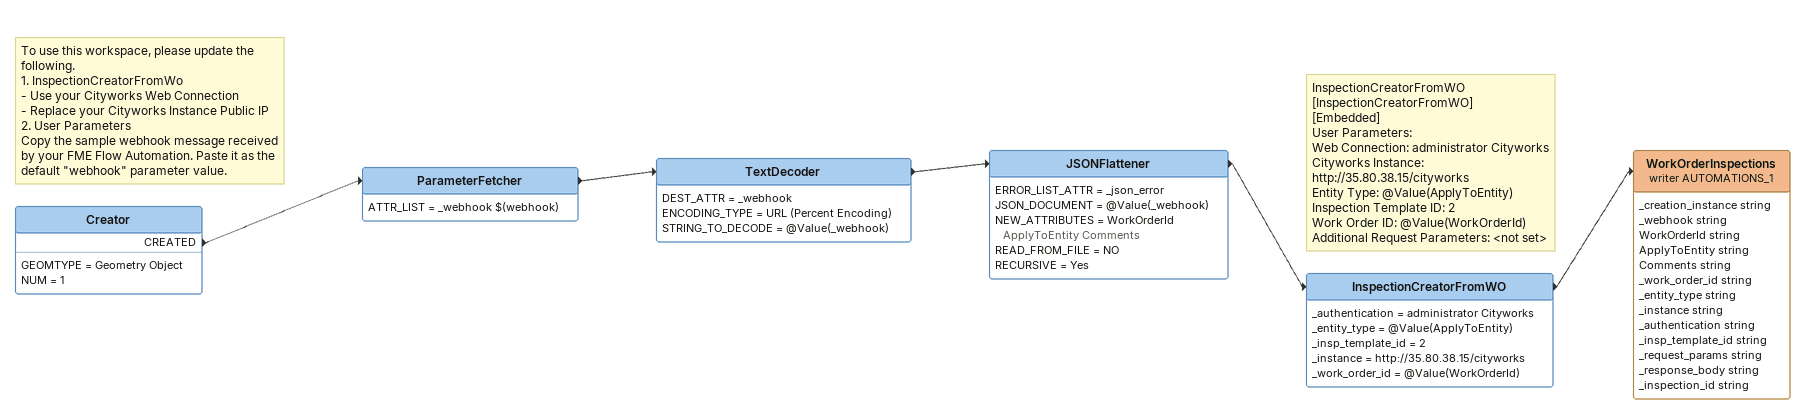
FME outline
Note: To use this workspace, please update the following. / 1. InspectionCreatorFromWo / - Use your Cityworks Web Connection / - Replace your Cityworks Instance Public IP / 2. User Parameters / Copy the sample webhook message received by your FME Flow Automation. Paste it as the default "webhook" parameter value.
Creator
    GEOMTYPE = Geometry Object
    NUM = 1
    CREATED -> ParameterFetcher
ParameterFetcher
    ATTR_LIST = _webhook $(webhook)
    -> TextDecoder
TextDecoder
    DEST_ATTR = _webhook
    ENCODING_TYPE = URL (Percent Encoding)
    STRING_TO_DECODE = @Value(_webhook)
    -> JSONFlattener
JSONFlattener
    ERROR_LIST_ATTR = _json_error
    JSON_DOCUMENT = @Value(_webhook)
    NEW_ATTRIBUTES = WorkOrderId ApplyToEntity Comments
    READ_FROM_FILE = NO
    RECURSIVE = Yes
    -> InspectionCreatorFromWO
Note: InspectionCreatorFromWO [InspectionCreatorFromWO] / [Embedded] / User Parameters: / Web Connection: administrator Cityworks / Cityworks Instance: http://35.80.38.15/cityworks / Entity Type: @Value(ApplyToEntity) / Inspection Template ID: 2 / Work Order ID: @Value(WorkOrderId) / Additional Request Parameters: <not set>
InspectionCreatorFromWO
    _authentication = administrator Cityworks
    _entity_type = @Value(ApplyToEntity)
    _insp_template_id = 2
    _instance = http://35.80.38.15/cityworks
    _work_order_id = @Value(WorkOrderId)
    -> WorkOrderInspections (writer AUTOMATIONS_1)
WorkOrderInspections (writer AUTOMATIONS_1)
    attributes: _creation_instance string, _webhook string, WorkOrderId string, ApplyToEntity string, Comments string, _work_order_id string, _entity_type string, _instance string, _authentication string, _insp_template_id string, _request_params string, _response_body string, _inspection_id string
